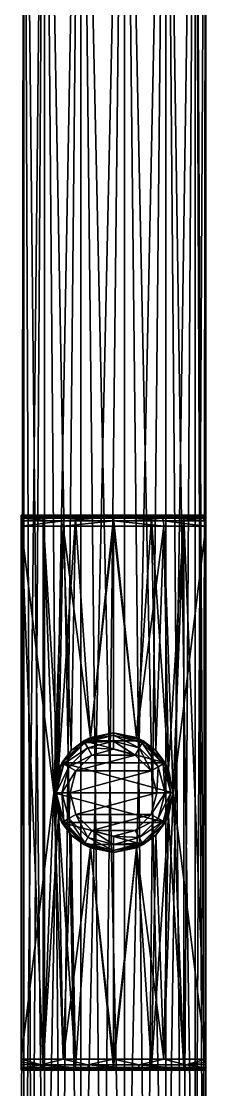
# Model space of a CAD drawing. Header units: millimetres. Extents: x -70 to 70, y -716 to 0.
# Drawn here: x -17 to 17, y -554.6 to -358.2 of the extents above; entities that cross this region are included whole.
import ezdxf

# ---------------------------------------------------------------- set-up
doc = ezdxf.new("R2010")
doc.units = ezdxf.units.MM

msp = doc.modelspace()

# ---------------------------------------------------------------- meshes
at = {"color": 67}
mesh = msp.add_polyface(dxfattribs=at)
corners = [(-6.03, -620, 15.9), (-12.72, -255, 11.27), (-12.72, -620, 11.27), (-16.51, -620, 4.07), (-16.51, -255, -4.07), (-16.51, -620, -4.07), (-12.72, -620, -11.27), (-6.03, -255, -15.9), (-6.03, -620, -15.9), (2.05, -620, -16.88), (2.05, -255, -16.88), (-12.72, -255, -11.27), (-16.51, -255, 4.07), (2.05, -620, 16.88), (-6.03, -255, 15.9), (-9.66, -620, -146.01), (-12.72, -255, -148.73), (-15.05, -620, -152.1), (-17, -620, -160), (-16.51, -255, -164.07), (-15.05, -620, -167.9), (-9.66, -620, -173.99), (-6.03, -255, -175.9), (-2.05, -620, -176.88), (-16.51, -255, -155.93), (-2.05, -620, -143.12), (-6.03, -255, -144.1), (-12.72, -255, -171.27), (-7.8, -507.76, -16.72), (-7.02, -550.5, -17.06), (-4.27, -510.14, -17.95), (-10.15, -504.25, -15.41), (-12.99, -550.5, -13.1), (-17, -550.5, -7.17), (-17, -449.5, -7.17), (0, -550.5, -18.45), (0, -511, -18.45), (-17, -550.58, -7.19), (-17, -550.66, -7.23), (-17, -550.77, -7.37), (-14.48, -550.75, -11.55), (-17, -550.9, -7.68), (-8.03, -550.75, -16.68), (-8.11, -550.93, -16.85), (0, -550.75, -18.52), (-7.78, -507.77, -21.59), (-4.25, -510.15, -22.55), (-9.3, -549, -20.98), (0, -549, -22.95), (0, -511, -22.95), (-17, -549, -15.42), (-11, -500, -20.14), (-4.56, -550.73, -21.47), (-11.27, -551, -17.66), (-12.9, -550.73, -17.76), (-13.33, -550, -18.35), (-4.72, -550, -22.19), (4.56, -550.73, -21.47), (3.94, -551, -20.58), (-17, -549.94, -15.06), (-17, -550.57, -14.25), (-17, -549.51, -15.32), (4.72, -550, -22.19), (-17, -551, -12.24), (-17, -551, -8.37), (-17, -449, -8.37), (-17, -449.43, -14.25), (-17, -449, -12.24), (-17, -449.1, -7.68)]
mesh.append_faces([[corners[k] for k in face] for face in [(50, 59, 66, 50)]], dxfattribs={"vtx0": -1, "vtx1": -1, "vtx2": -1, "vtx3": -1, "color": 67})
mesh.append_faces([[corners[k] for k in face] for face in [(9, 8, 10, 9), (6, 5, 11, 6), (29, 31, 32, 29), (64, 65, 63, 64), (60, 66, 59, 60)]], dxfattribs={"vtx0": -1, "vtx1": -1, "vtx3": -1, "color": 67})
mesh.append_faces([[corners[k] for k in face] for face in [(3, 4, 5, 3), (6, 7, 8, 6)]], dxfattribs={"vtx0": -1, "vtx2": -1, "vtx3": -1, "color": 67})
mesh.append_faces([[corners[k] for k in face] for face in [(0, 1, 2, 0), (18, 17, 24, 18), (15, 25, 26, 15), (30, 35, 36, 30), (47, 46, 48, 47), (50, 51, 47, 50), (52, 55, 56, 52), (60, 55, 54, 60)]], dxfattribs={"vtx0": -1, "vtx3": -1, "color": 67})
mesh.append_faces([[corners[k] for k in face] for face in [(60, 63, 67, 60), (64, 41, 68, 64)]], dxfattribs={"vtx1": -1, "vtx2": -1, "vtx3": -1, "color": 67})
mesh.append_faces([[corners[k] for k in face] for face in [(3, 2, 12, 3), (0, 13, 14, 0), (28, 31, 29, 28), (33, 32, 34, 33), (29, 35, 30, 29), (42, 43, 44, 42), (45, 46, 47, 45), (52, 56, 57, 52), (59, 55, 60, 59), (60, 54, 63, 60), (61, 59, 50, 61), (39, 38, 33, 39)]], dxfattribs={"vtx1": -1, "vtx3": -1, "color": 67})
mesh.append_faces([[corners[k] for k in face] for face in [(15, 16, 17, 15), (18, 19, 20, 18), (52, 54, 55, 52), (52, 57, 58, 52), (56, 62, 57, 56)]], dxfattribs={"vtx2": -1, "vtx3": -1, "color": 67})
mesh.append_faces([[corners[k] for k in face] for face in [(21, 22, 23, 21), (21, 20, 27, 21), (28, 29, 30, 28), (37, 38, 33, 37), (38, 39, 33, 38), (33, 39, 40, 33), (33, 40, 32, 33), (39, 41, 40, 39), (32, 42, 29, 32), (42, 32, 40, 42), (42, 44, 29, 42), (44, 35, 29, 44), (46, 49, 48, 46), (52, 53, 54, 52), (59, 61, 55, 59), (61, 50, 55, 61), (50, 47, 55, 50), (55, 47, 56, 55), (48, 62, 56, 48), (48, 56, 47, 48), (38, 37, 33, 38)]], dxfattribs={"vtx3": -1, "color": 67})
mesh = msp.add_polyface(dxfattribs=at)
corners = [(15.05, -255, 7.9), (17, -620), (17, -255), (2.05, -255, 16.88), (9.66, -620, 13.99), (9.66, -255, 13.99), (-12.72, -255, 11.27), (-6.03, -620, 15.9), (-6.03, -255, 15.9), (-16.51, -255, -4.07), (-16.51, -620, 4.07), (-16.51, -255, 4.07), (-6.03, -255, -15.9), (-12.72, -620, -11.27), (-12.72, -255, -11.27), (9.66, -255, -13.99), (2.05, -620, -16.88), (2.05, -255, -16.88), (15.05, -620, -7.9), (15.05, -255, -7.9), (9.66, -620, -13.99), (-6.03, -620, -15.9), (-16.51, -620, -4.07), (-12.72, -620, 11.27), (2.05, -620, 16.88), (15.05, -620, 7.9), (15.05, -255, -152.1), (16.51, -620, -155.93), (17, -255, -160), (2.05, -255, -143.12), (6.03, -620, -144.1), (9.66, -255, -146.01), (-12.72, -255, -148.73), (-9.66, -620, -146.01), (-6.03, -255, -144.1), (-16.51, -255, -164.07), (-17, -620, -160), (-16.51, -255, -155.93), (-6.03, -255, -175.9), (-9.66, -620, -173.99), (-12.72, -255, -171.27), (9.66, -255, -173.99), (6.03, -620, -175.9), (2.05, -255, -176.88), (16.51, -620, -164.07), (15.05, -255, -167.9), (-15.05, -620, -152.1), (-2.05, -620, -143.12), (12.72, -620, -148.73), (12.72, -620, -171.27), (-2.05, -620, -176.88), (-15.05, -620, -167.9), (-17, -449, -12.24), (-11.74, -449, -14.88), (-11.27, -449, -17.66), (4.18, -449, -18.48), (-3.94, -449, -20.58), (-4.18, -449, -18.48), (11.74, -449, -14.88), (11.27, -449, -17.66), (17, -449, -8.37), (17, -449, -12.24), (3.94, -449, -20.58)]
mesh.append_faces([[corners[k] for k in face] for face in [(0, 12, 5, 0), (14, 8, 12, 14), (8, 14, 6, 8), (9, 6, 14, 9), (15, 12, 19, 15), (26, 38, 31, 26), (40, 34, 38, 40), (34, 40, 32, 34), (35, 32, 40, 35), (41, 38, 45, 41), (52, 53, 54, 52), (55, 56, 57, 55), (58, 59, 55, 58), (57, 54, 53, 57)]], dxfattribs={"vtx0": -1, "vtx1": -1, "vtx3": -1, "color": 67})
mesh.append_faces([[corners[k] for k in face] for face in [(0, 1, 2, 0), (3, 4, 5, 3), (6, 7, 8, 6), (9, 10, 11, 9), (12, 13, 14, 12), (15, 16, 17, 15), (2, 18, 19, 2), (19, 20, 15, 19), (17, 21, 12, 17), (14, 22, 9, 14), (11, 23, 6, 11), (8, 24, 3, 8), (5, 25, 0, 5)]], dxfattribs={"vtx0": -1, "vtx3": -1, "color": 67})
mesh.append_faces([[corners[k] for k in face] for face in [(0, 2, 12, 0), (2, 19, 12, 2), (8, 3, 12, 8), (3, 5, 12, 3), (26, 28, 38, 26), (28, 45, 38, 28), (34, 29, 38, 34), (29, 31, 38, 29), (61, 59, 58, 61), (59, 62, 55, 59), (62, 56, 55, 62), (56, 54, 57, 56)]], dxfattribs={"vtx1": -1, "vtx2": -1, "vtx3": -1, "color": 67})
mesh.append_faces([[corners[k] for k in face] for face in [(17, 12, 15, 17), (11, 6, 9, 11), (43, 38, 41, 43), (37, 32, 35, 37), (60, 61, 58, 60)]], dxfattribs={"vtx1": -1, "vtx3": -1, "color": 67})
mesh.append_faces([[corners[k] for k in face] for face in [(26, 27, 28, 26), (29, 30, 31, 29), (32, 33, 34, 32), (35, 36, 37, 35), (38, 39, 40, 38), (41, 42, 43, 41), (28, 44, 45, 28), (37, 46, 32, 37), (34, 47, 29, 34), (31, 48, 26, 31), (45, 49, 41, 45), (43, 50, 38, 43), (40, 51, 35, 40)]], dxfattribs={"vtx3": -1, "color": 67})
mesh = msp.add_polyface(dxfattribs=at)
corners = [(17, -620), (15.05, -255, 7.9), (15.05, -620, 7.9), (9.66, -620, 13.99), (2.05, -255, 16.88), (2.05, -620, 16.88), (2.05, -620, -16.88), (9.66, -255, -13.99), (9.66, -620, -13.99), (15.05, -620, -7.9), (17, -255), (15.05, -255, -7.9), (9.66, -255, 13.99), (16.51, -620, -155.93), (15.05, -255, -152.1), (12.72, -620, -148.73), (6.03, -620, -144.1), (2.05, -255, -143.12), (-2.05, -620, -143.12), (6.03, -620, -175.9), (9.66, -255, -173.99), (12.72, -620, -171.27), (9.66, -255, -146.01), (16.51, -620, -164.07), (17, -255, -160), (15.05, -255, -167.9), (-2.05, -620, -176.88), (2.05, -255, -176.88), (17, -550.58, -7.19), (17, -550.66, -7.23), (17, -550.5, -7.17), (17, -550.77, -7.37), (17, -449.1, -7.68), (17, -550.9, -7.68), (17, -551, -8.37), (17, -449, -8.37), (17, -550.57, -14.25), (17, -449.43, -14.25), (17, -551, -12.24), (17, -549.94, -15.06), (17, -451, -15.42), (17, -549.51, -15.32), (17, -549, -15.42), (17, -449, -12.24), (7.8, -507.76, -16.72), (7.02, -550.5, -17.06), (10.15, -504.25, -15.41), (4.27, -510.14, -17.95), (0, -550.5, -18.45), (0, -511, -18.45), (12.99, -550.5, -13.1), (11, -500, -14.81), (0, -550.93, -18.7), (8.03, -550.75, -16.68), (0, -550.75, -18.52), (14.48, -550.75, -11.55), (8.11, -550.93, -16.85), (7.78, -507.77, -21.59), (9.3, -549, -20.98), (4.25, -510.15, -22.55), (10.15, -504.24, -20.58), (11, -500, -20.14), (0, -549, -22.95), (0, -511, -22.95), (13.33, -550, -18.35), (4.72, -550, -22.19), (12.9, -550.73, -17.76), (11.27, -551, -17.66), (4.56, -550.73, -21.47)]
mesh.append_faces([[corners[k] for k in face] for face in [(30, 31, 32, 30)]], dxfattribs={"vtx0": -1, "vtx1": -1, "vtx2": -1, "vtx3": -1, "color": 67})
mesh.append_faces([[corners[k] for k in face] for face in [(0, 9, 10, 0), (9, 8, 11, 9), (36, 37, 38, 36), (39, 40, 36, 39), (38, 43, 34, 38), (33, 32, 31, 33)]], dxfattribs={"vtx0": -1, "vtx1": -1, "vtx3": -1, "color": 67})
mesh.append_faces([[corners[k] for k in face] for face in [(6, 7, 8, 6), (50, 51, 46, 50)]], dxfattribs={"vtx0": -1, "vtx2": -1, "vtx3": -1, "color": 67})
mesh.append_faces([[corners[k] for k in face] for face in [(0, 1, 2, 0), (3, 4, 5, 3), (16, 15, 22, 16), (13, 23, 24, 13), (23, 21, 25, 23), (52, 53, 54, 52), (38, 66, 36, 38), (66, 65, 64, 66)]], dxfattribs={"vtx0": -1, "vtx3": -1, "color": 67})
mesh.append_faces([[corners[k] for k in face] for face in [(29, 31, 30, 29), (33, 34, 35, 33), (42, 40, 39, 42), (45, 50, 46, 45)]], dxfattribs={"vtx1": -1, "vtx2": -1, "vtx3": -1, "color": 67})
mesh.append_faces([[corners[k] for k in face] for face in [(3, 2, 12, 3), (41, 42, 39, 41), (44, 45, 46, 44), (45, 47, 48, 45), (29, 55, 33, 29), (53, 56, 55, 53), (57, 58, 59, 57), (57, 60, 58, 57), (66, 64, 36, 66), (39, 36, 64, 39)]], dxfattribs={"vtx1": -1, "vtx3": -1, "color": 67})
mesh.append_faces([[corners[k] for k in face] for face in [(13, 14, 15, 13), (16, 17, 18, 16), (47, 49, 48, 47), (42, 58, 61, 42), (58, 62, 59, 58), (66, 68, 65, 66)]], dxfattribs={"vtx2": -1, "vtx3": -1, "color": 67})
mesh.append_faces([[corners[k] for k in face] for face in [(19, 20, 21, 19), (19, 26, 27, 19), (28, 29, 30, 28), (44, 47, 45, 44), (31, 29, 33, 31), (28, 30, 29, 28), (29, 30, 55, 29), (45, 53, 50, 45), (53, 45, 54, 53), (45, 48, 54, 45), (53, 55, 50, 53), (30, 50, 55, 30), (62, 63, 59, 62), (58, 42, 64, 58), (58, 64, 65, 58), (58, 65, 62, 58), (42, 41, 64, 42), (41, 39, 64, 41), (66, 67, 68, 66)]], dxfattribs={"vtx3": -1, "color": 67})
mesh = msp.add_polyface(dxfattribs=at)
corners = [(17, -449.1, -7.68), (17, -550.9, -7.68), (17, -449, -8.37), (17, -449.23, -7.37), (17, -550.5, -7.17), (17, -551, -8.37), (17, -449, -12.24), (17, -450.49, -15.32), (17, -450.06, -15.06), (17, -451, -15.42), (17, -550.57, -14.25), (17, -449.43, -14.25), (17, -551, -12.24), (-12.99, -449.5, -13.1), (-10.15, -495.75, -15.41), (-7.02, -449.5, -17.06), (0, -489, -18.45), (0, -449.5, -18.45), (-4.27, -489.86, -17.95), (4.27, -489.86, -17.95), (7.02, -449.5, -17.06), (7.8, -492.24, -16.72), (12.99, -449.5, -13.1), (17, -449.5, -7.17), (10.15, -495.75, -15.41), (-17, -449.5, -7.17), (-12.99, -550.5, -13.1), (-7.8, -492.24, -16.72), (-17, -450.49, -15.32), (-16.82, -450, -15.22), (-17, -451, -15.42), (-17, -450.06, -15.06), (-17, -449.43, -14.25), (-16.29, -449.27, -14.71), (-8.92, -449.27, -20.06), (-9.2, -450, -20.73), (0, -449.27, -21.95), (8.92, -449.27, -20.06), (16.31, -449.27, -14.69), (16.85, -450, -15.18), (9.2, -450, -20.73), (0, -451, -22.95), (0, -450, -22.68), (9.3, -451, -20.98), (-9.3, -451, -20.98), (7.78, -492.23, -21.59), (4.25, -489.85, -22.55), (0, -489, -22.95), (-4.25, -489.85, -22.55), (11, -500, -20.14), (-11, -500, -20.14), (-17, -449.23, -7.37), (-17, -550.9, -7.68), (-17, -449, -8.37), (-17, -551, -8.37), (-17, -449.1, -7.68), (-17, -550.57, -14.25), (-17, -449, -12.24), (-17, -549, -15.42), (-17, -551, -12.24)]
mesh.append_faces([[corners[k] for k in face] for face in [(9, 8, 10, 9), (25, 51, 52, 25)]], dxfattribs={"vtx0": -1, "vtx1": -1, "vtx2": -1, "vtx3": -1, "color": 67})
mesh.append_faces([[corners[k] for k in face] for face in [(0, 1, 2, 0), (3, 4, 0, 3), (2, 5, 6, 2), (11, 10, 8, 11), (13, 14, 15, 13), (53, 54, 55, 53), (32, 56, 57, 32), (31, 58, 32, 31), (57, 59, 53, 57), (55, 52, 51, 55)]], dxfattribs={"vtx0": -1, "vtx1": -1, "vtx3": -1, "color": 67})
mesh.append_faces([[corners[k] for k in face] for face in [(17, 19, 20, 17), (22, 4, 23, 22), (25, 26, 13, 25), (29, 34, 35, 29), (37, 39, 40, 37), (42, 44, 35, 42), (30, 35, 44, 30), (43, 46, 41, 43), (50, 30, 44, 50)]], dxfattribs={"vtx0": -1, "vtx3": -1, "color": 67})
mesh.append_faces([[corners[k] for k in face] for face in [(11, 6, 12, 11), (22, 20, 24, 22), (30, 58, 31, 30)]], dxfattribs={"vtx1": -1, "vtx2": -1, "vtx3": -1, "color": 67})
mesh.append_faces([[corners[k] for k in face] for face in [(7, 8, 9, 7), (16, 17, 18, 16), (16, 19, 17, 16), (29, 35, 30, 29), (34, 36, 35, 34), (39, 9, 40, 39), (41, 42, 43, 41), (41, 44, 42, 41), (42, 35, 36, 42), (42, 36, 40, 42), (43, 40, 9, 43), (45, 46, 43, 45), (43, 9, 49, 43), (28, 30, 31, 28)]], dxfattribs={"vtx1": -1, "vtx3": -1, "color": 67})
mesh.append_faces([[corners[k] for k in face] for face in [(17, 15, 18, 17), (20, 21, 24, 20), (29, 33, 34, 29), (37, 38, 39, 37), (42, 40, 43, 42), (44, 41, 48, 44)]], dxfattribs={"vtx2": -1, "vtx3": -1, "color": 67})
mesh.append_faces([[corners[k] for k in face] for face in [(19, 21, 20, 19), (15, 27, 18, 15), (28, 29, 30, 28), (28, 31, 29, 28), (31, 32, 29, 31), (29, 32, 33, 29), (8, 39, 11, 8), (8, 7, 39, 8), (7, 9, 39, 7), (11, 39, 38, 11), (46, 47, 41, 46), (48, 41, 47, 48)]], dxfattribs={"vtx3": -1, "color": 67})
mesh = msp.add_polyface(dxfattribs=at)
corners = [(17, -449.42, -7.19), (17, -449.34, -7.23), (17, -449.5, -7.17), (17, -449.23, -7.37), (14.48, -449.25, -11.55), (12.99, -449.5, -13.1), (17, -449.1, -7.68), (11.74, -449, -14.88), (14.62, -449.07, -11.66), (17, -449, -8.37), (8.11, -449.07, -16.85), (8.03, -449.25, -16.68), (-4.18, -449, -18.48), (0, -449.07, -18.7), (4.18, -449, -18.48), (-8.11, -449.07, -16.85), (-8.03, -449.25, -16.68), (0, -449.25, -18.52), (-17, -449, -8.37), (-14.62, -449.07, -11.66), (-11.74, -449, -14.88), (-17, -449.1, -7.68), (-17, -449.23, -7.37), (-17, -449.34, -7.23), (-17, -449.42, -7.19), (-17, -449.5, -7.17), (-14.48, -449.25, -11.55), (-7.02, -449.5, -17.06), (-12.99, -449.5, -13.1), (0, -449.5, -18.45), (7.02, -449.5, -17.06), (-17, -449.43, -14.25), (-17, -449, -12.24), (-16.29, -449.27, -14.71), (-3.94, -449, -20.58), (-8.92, -449.27, -20.06), (-11.27, -449, -17.66), (0, -449.27, -21.95), (11.27, -449, -17.66), (8.92, -449.27, -20.06), (3.94, -449, -20.58), (16.31, -449.27, -14.69), (9.2, -450, -20.73), (17, -449, -12.24), (17, -449.43, -14.25)]
mesh.append_faces([[corners[k] for k in face] for face in [(8, 11, 4, 8), (13, 16, 17, 13), (21, 26, 19, 21)]], dxfattribs={"vtx0": -1, "vtx3": -1, "color": 67})
mesh.append_faces([[corners[k] for k in face] for face in [(13, 17, 10, 13), (23, 26, 21, 23), (16, 15, 26, 16), (0, 2, 1, 0), (39, 42, 37, 39), (18, 20, 32, 18), (24, 23, 25, 24), (23, 22, 25, 23)]], dxfattribs={"vtx1": -1, "vtx3": -1, "color": 67})
mesh.append_faces([[corners[k] for k in face] for face in [(8, 10, 11, 8), (13, 15, 16, 13), (17, 11, 10, 17), (15, 19, 26, 15)]], dxfattribs={"vtx2": -1, "vtx3": -1, "color": 67})
mesh.append_faces([[corners[k] for k in face] for face in [(0, 1, 2, 0), (1, 3, 2, 1), (2, 3, 4, 2), (2, 4, 5, 2), (3, 6, 4, 3), (7, 8, 9, 7), (8, 7, 10, 8), (8, 4, 9, 8), (12, 13, 14, 12), (13, 12, 15, 13), (13, 10, 14, 13), (18, 19, 20, 18), (18, 21, 19, 18), (22, 23, 21, 22), (24, 25, 23, 24), (23, 25, 26, 23), (27, 16, 28, 27), (16, 27, 17, 16), (27, 29, 17, 27), (5, 11, 30, 5), (11, 5, 4, 11), (6, 9, 4, 6), (30, 11, 17, 30), (30, 17, 29, 30), (14, 10, 7, 14), (16, 26, 28, 16), (20, 19, 15, 20), (20, 15, 12, 20), (25, 28, 26, 25), (1, 2, 3, 1), (31, 32, 33, 31), (34, 35, 36, 34), (35, 34, 37, 35), (38, 39, 40, 38), (39, 38, 41, 39), (39, 37, 40, 39), (38, 43, 41, 38), (32, 36, 33, 32), (36, 35, 33, 36), (40, 37, 34, 40), (44, 41, 43, 44)]], dxfattribs={"vtx3": -1, "color": 67})
mesh = msp.add_polyface(dxfattribs=at)
corners = [(-11, -500, -85.17), (-10.15, -495.76, -20.58), (-9.53, -494.5, -85.17), (-9.53, -505.5, -85.17), (-10.15, -504.24, -20.58), (-7.78, -507.77, -21.59), (0, -511, -85.17), (-4.25, -510.15, -22.55), (-5.5, -509.53, -85.17), (-11, -500, -20.14), (-7.78, -492.23, -21.59), (-5.5, -509.53), (-4.27, -510.14, -17.95), (0, -511), (-7.8, -507.76, -16.72), (-11, -500), (-10.15, -504.25, -15.41), (-9.53, -505.5), (-9.53, -494.5), (-10.15, -495.75, -15.41), (-11, -500, -14.81), (0, -511, -18.45), (0, -510.6, -86.67), (-5.3, -509.18, -86.67), (-4.75, -508.23, -87.77), (0, -509.5, -87.77), (-9.18, -505.3, -86.67), (-10.6, -500, -86.67), (-9.5, -500, -87.77), (-8.23, -504.75, -87.77), (-9.18, -494.7, -86.67), (-8.23, -495.25, -87.77), (-6.93, -496, -88.17), (-4, -493.07, -88.17), (-6.93, -504, -88.17), (-8, -500, -88.17), (-4, -506.93, -88.17), (6.93, -504, -88.17), (8, -500, -88.17), (6.93, -496, -88.17), (11, -500), (5.5, -509.53), (9.53, -505.5), (-12.99, -449.5, -13.1), (-12.99, -550.5, -13.1), (-9.3, -549, -20.98), (-17, -549, -15.42), (-17, -451, -15.42), (-17, -449.5, -7.17), (-17, -550.9, -7.68), (-17, -550.77, -7.37), (-17, -550.5, -7.17)]
mesh.append_faces([[corners[k] for k in face] for face in [(34, 37, 36, 34), (32, 39, 35, 32), (11, 41, 17, 11), (17, 42, 15, 17), (20, 44, 16, 20), (48, 50, 51, 48)]], dxfattribs={"vtx0": -1, "vtx1": -1, "vtx3": -1, "color": 67})
mesh.append_faces([[corners[k] for k in face] for face in [(20, 43, 44, 20), (48, 49, 50, 48)]], dxfattribs={"vtx0": -1, "vtx2": -1, "vtx3": -1, "color": 67})
mesh.append_faces([[corners[k] for k in face] for face in [(0, 1, 2, 0), (6, 7, 8, 6), (15, 16, 17, 15), (22, 24, 25, 22), (26, 28, 29, 26), (36, 25, 24, 36), (35, 29, 28, 35), (4, 45, 9, 4)]], dxfattribs={"vtx0": -1, "vtx3": -1, "color": 67})
mesh.append_faces([[corners[k] for k in face] for face in [(34, 35, 38, 34), (18, 15, 40, 18), (46, 47, 9, 46)]], dxfattribs={"vtx1": -1, "vtx2": -1, "vtx3": -1, "color": 67})
mesh.append_faces([[corners[k] for k in face] for face in [(3, 4, 0, 3), (11, 12, 13, 11), (18, 19, 15, 18), (22, 6, 23, 22), (3, 26, 8, 3), (26, 3, 27, 26), (26, 29, 23, 26), (2, 30, 0, 2), (30, 31, 27, 30), (32, 31, 33, 32), (31, 32, 28, 31), (34, 29, 35, 34), (29, 34, 24, 29), (8, 23, 6, 8), (0, 27, 3, 0)]], dxfattribs={"vtx1": -1, "vtx3": -1, "color": 67})
mesh.append_faces([[corners[k] for k in face] for face in [(4, 9, 0, 4), (0, 9, 1, 0), (19, 20, 15, 19), (12, 21, 13, 12), (15, 20, 16, 15), (22, 23, 24, 22), (26, 27, 28, 26), (26, 23, 8, 26), (30, 27, 0, 30), (31, 28, 27, 31), (29, 24, 23, 29), (34, 36, 24, 34), (32, 35, 28, 32), (11, 13, 41, 11), (4, 5, 45, 4)]], dxfattribs={"vtx2": -1, "vtx3": -1, "color": 67})
mesh.append_faces([[corners[k] for k in face] for face in [(4, 3, 5, 4), (1, 10, 2, 1), (7, 5, 8, 7), (8, 5, 3, 8), (12, 11, 14, 12), (16, 14, 17, 16), (17, 14, 11, 17)]], dxfattribs={"vtx3": -1, "color": 67})
mesh = msp.add_polyface(dxfattribs=at)
corners = [(0, -489, -85.17), (4.25, -489.85, -22.55), (5.5, -490.47, -85.17), (-5.5, -490.47, -85.17), (-4.25, -489.85, -22.55), (-7.78, -492.23, -21.59), (-9.53, -494.5, -85.17), (0, -489, -22.95), (7.78, -492.23, -21.59), (9.53, -494.5, -85.17), (-10.15, -495.75, -15.41), (-9.53, -494.5), (-7.8, -492.24, -16.72), (0, -489), (-4.27, -489.86, -17.95), (-5.5, -490.47), (5.5, -490.47), (4.27, -489.86, -17.95), (7.8, -492.24, -16.72), (10.15, -495.75, -15.41), (9.53, -494.5), (0, -489, -18.45), (-9.18, -494.7, -86.67), (-5.3, -490.82, -86.67), (-4.75, -491.77, -87.77), (-8.23, -495.25, -87.77), (0, -489.4, -86.67), (5.3, -490.82, -86.67), (4.75, -491.77, -87.77), (0, -490.5, -87.77), (9.18, -494.7, -86.67), (8.23, -495.25, -87.77), (0, -492, -88.17), (4, -493.07, -88.17), (-4, -493.07, -88.17), (6.93, -496, -88.17), (-6.93, -496, -88.17), (-12.99, -449.5, -13.1), (-11, -500, -14.81), (-7.02, -449.5, -17.06), (11, -500, -14.81), (12.99, -449.5, -13.1), (12.99, -550.5, -13.1), (10.15, -495.76, -20.58), (9.3, -451, -20.98), (11, -500, -20.14), (-9.3, -451, -20.98), (-10.15, -495.76, -20.58), (-11, -500, -20.14), (17, -451, -15.42), (17, -549, -15.42)]
mesh.append_faces([[corners[k] for k in face] for face in [(34, 33, 36, 34), (11, 20, 15, 11), (16, 15, 20, 16), (10, 37, 38, 10), (40, 41, 19, 40), (41, 40, 42, 41)]], dxfattribs={"vtx0": -1, "vtx1": -1, "vtx3": -1, "color": 67})
mesh.append_faces([[corners[k] for k in face] for face in [(0, 1, 2, 0), (13, 14, 15, 13), (22, 24, 25, 22), (26, 28, 29, 26), (34, 25, 24, 34), (33, 29, 28, 33), (43, 44, 45, 43)]], dxfattribs={"vtx0": -1, "vtx3": -1, "color": 67})
mesh.append_faces([[corners[k] for k in face] for face in [(33, 35, 36, 33), (49, 50, 45, 49)]], dxfattribs={"vtx1": -1, "vtx2": -1, "vtx3": -1, "color": 67})
mesh.append_faces([[corners[k] for k in face] for face in [(3, 4, 0, 3), (7, 1, 0, 7), (16, 17, 13, 16), (21, 14, 13, 21), (22, 6, 23, 22), (0, 26, 3, 0), (26, 0, 27, 26), (26, 29, 23, 26), (9, 30, 2, 9), (30, 31, 27, 30), (32, 29, 33, 32), (29, 32, 24, 29), (3, 23, 6, 3), (2, 27, 0, 2), (13, 15, 16, 13), (5, 46, 4, 5), (5, 47, 46, 5)]], dxfattribs={"vtx1": -1, "vtx3": -1, "color": 67})
mesh.append_faces([[corners[k] for k in face] for face in [(4, 7, 0, 4), (17, 21, 13, 17), (22, 23, 24, 22), (26, 27, 28, 26), (26, 23, 3, 26), (30, 27, 2, 30), (31, 28, 27, 31), (29, 24, 23, 29), (32, 34, 24, 32), (35, 33, 28, 35), (34, 32, 33, 34), (10, 12, 39, 10), (43, 8, 44, 43), (47, 48, 46, 47)]], dxfattribs={"vtx2": -1, "vtx3": -1, "color": 67})
mesh.append_faces([[corners[k] for k in face] for face in [(4, 3, 5, 4), (6, 5, 3, 6), (1, 8, 2, 1), (2, 8, 9, 2), (10, 11, 12, 10), (17, 16, 18, 17), (19, 18, 20, 19), (20, 18, 16, 20), (14, 12, 15, 14), (15, 12, 11, 15)]], dxfattribs={"vtx3": -1, "color": 67})
mesh = msp.add_polyface(dxfattribs=at)
corners = [(9.53, -494.5, -85.17), (10.15, -495.76, -20.58), (11, -500, -85.17), (7.78, -492.23, -21.59), (5.5, -509.53, -85.17), (4.25, -510.15, -22.55), (0, -511, -85.17), (7.78, -507.77, -21.59), (10.15, -504.24, -20.58), (9.53, -505.5, -85.17), (11, -500, -20.14), (0, -511, -22.95), (-4.25, -510.15, -22.55), (9.53, -505.5), (10.15, -504.25, -15.41), (11, -500), (7.8, -507.76, -16.72), (0, -511), (4.27, -510.14, -17.95), (5.5, -509.53), (10.15, -495.75, -15.41), (9.53, -494.5), (0, -511, -18.45), (11, -500, -14.81), (9.18, -505.3, -86.67), (5.3, -509.18, -86.67), (4.75, -508.23, -87.77), (8.23, -504.75, -87.77), (10.6, -500, -86.67), (0, -510.6, -86.67), (0, -509.5, -87.77), (9.18, -494.7, -86.67), (9.5, -500, -87.77), (8.23, -495.25, -87.77), (6.93, -496, -88.17), (8, -500, -88.17), (4.75, -491.77, -87.77), (0, -508, -88.17), (-4, -506.93, -88.17), (6.93, -504, -88.17), (4, -506.93, -88.17), (-6.93, -504, -88.17), (-8, -500, -88.17), (-9.53, -494.5), (-11, -500), (-9.53, -505.5), (17, -550.5, -7.17), (17, -449.23, -7.37), (17, -449.5, -7.17), (12.99, -449.5, -13.1), (12.99, -550.5, -13.1), (9.3, -549, -20.98)]
mesh.append_faces([[corners[k] for k in face] for face in [(39, 41, 35, 39), (40, 38, 39, 40), (35, 42, 34, 35), (21, 43, 15, 21), (15, 44, 13, 15), (46, 47, 48, 46)]], dxfattribs={"vtx0": -1, "vtx1": -1, "vtx3": -1, "color": 67})
mesh.append_faces([[corners[k] for k in face] for face in [(2, 8, 9, 2), (17, 18, 19, 17), (15, 20, 21, 15), (24, 26, 27, 24), (31, 32, 33, 31), (40, 27, 26, 40)]], dxfattribs={"vtx0": -1, "vtx3": -1, "color": 67})
mesh.append_faces([[corners[k] for k in face] for face in [(19, 13, 45, 19)]], dxfattribs={"vtx1": -1, "vtx2": -1, "vtx3": -1, "color": 67})
mesh.append_faces([[corners[k] for k in face] for face in [(0, 1, 2, 0), (4, 5, 6, 4), (10, 8, 2, 10), (11, 12, 6, 11), (13, 14, 15, 13), (22, 18, 17, 22), (23, 20, 15, 23), (9, 24, 2, 9), (24, 9, 25, 24), (24, 27, 28, 24), (6, 29, 4, 6), (29, 30, 25, 29), (31, 0, 28, 31), (34, 33, 35, 34), (33, 34, 36, 33), (37, 30, 38, 37), (30, 37, 26, 30), (39, 27, 40, 39), (27, 39, 32, 27), (2, 28, 0, 2), (32, 35, 33, 32), (4, 25, 9, 4), (37, 38, 40, 37)]], dxfattribs={"vtx1": -1, "vtx3": -1, "color": 67})
mesh.append_faces([[corners[k] for k in face] for face in [(1, 10, 2, 1), (5, 11, 6, 5), (14, 23, 15, 14), (24, 25, 26, 24), (24, 28, 2, 24), (29, 25, 4, 29), (31, 28, 32, 31), (30, 26, 25, 30), (27, 32, 28, 27), (39, 35, 32, 39), (37, 40, 26, 37), (49, 50, 46, 49), (8, 10, 51, 8)]], dxfattribs={"vtx2": -1, "vtx3": -1, "color": 67})
mesh.append_faces([[corners[k] for k in face] for face in [(1, 0, 3, 1), (5, 4, 7, 5), (8, 7, 9, 8), (9, 7, 4, 9), (14, 13, 16, 14), (18, 16, 19, 18), (19, 16, 13, 19)]], dxfattribs={"vtx3": -1, "color": 67})
mesh = msp.add_polyface(dxfattribs=at)
corners = [(15.05, -620, 7.9), (16.88, -627.89, -2.45), (17, -620), (2.05, -620, 16.88), (11.27, -629.38, 12.25), (9.66, -620, 13.99), (-12.72, -620, 11.27), (-4.07, -629.76, 16.01), (-6.03, -620, 15.9), (-16.51, -620, -4.07), (-15.9, -628.7, 5.59), (-16.51, -620, 4.07), (-6.03, -620, -15.9), (-13.99, -627.12, -10.02), (-12.72, -620, -11.27), (9.66, -620, -13.99), (0, -626.37, -17.32), (2.05, -620, -16.88), (13.99, -627.12, -10.02), (15.05, -620, -7.9), (-15.05, -620, -167.9), (-16.88, -635.69, -156.36), (-17, -620, -160), (16.51, -620, -155.93), (15.9, -637.32, -164.27), (16.51, -620, -164.07), (6.03, -620, -144.1), (13.99, -634.16, -148.9), (12.72, -620, -148.73), (-9.66, -620, -146.01), (0, -632.68, -141.71), (-2.05, -620, -143.12), (-13.99, -634.16, -148.9), (-15.05, -620, -152.1), (7.9, -633.07, -143.62), (-7.9, -626.57, -15.39), (-16.88, -627.89, -2.45), (-11.27, -629.38, 12.25), (4.07, -629.76, 16.01), (15.9, -628.7, 5.59), (7.9, -626.57, -15.39), (16.88, -635.69, -156.36), (12.72, -620, -171.27), (11.27, -638.67, -170.83), (-9.66, -620, -173.99), (-15.9, -637.32, -164.27), (-7.9, -633.07, -143.62), (-11.74, -551, -14.88), (-14.62, -550.93, -11.66), (-17, -551, -8.37), (-8.11, -550.93, -16.85), (-8.03, -550.75, -16.68), (-14.48, -550.75, -11.55), (4.18, -551, -18.48), (0, -550.93, -18.7), (-4.18, -551, -18.48), (8.11, -550.93, -16.85), (8.03, -550.75, -16.68), (0, -550.75, -18.52), (17, -551, -8.37), (14.62, -550.93, -11.66), (11.74, -551, -14.88), (17, -550.9, -7.68), (-17, -550.9, -7.68), (14.48, -550.75, -11.55), (17, -551, -12.24), (11.27, -551, -17.66), (12.9, -550.73, -17.76), (-3.94, -551, -20.58), (-4.56, -550.73, -21.47), (3.94, -551, -20.58), (-11.27, -551, -17.66), (-17, -551, -12.24), (-12.9, -550.73, -17.76), (4.56, -550.73, -21.47)]
mesh.append_faces([[corners[k] for k in face] for face in [(65, 61, 66, 65), (55, 70, 53, 55), (47, 71, 55, 47), (53, 66, 61, 53)]], dxfattribs={"vtx0": -1, "vtx1": -1, "vtx3": -1, "color": 67})
mesh.append_faces([[corners[k] for k in face] for face in [(26, 31, 34, 26), (12, 17, 35, 12), (9, 14, 36, 9), (15, 19, 40, 15), (23, 28, 41, 23), (42, 25, 43, 42), (29, 33, 46, 29), (48, 51, 52, 48), (62, 64, 60, 62)]], dxfattribs={"vtx0": -1, "vtx3": -1, "color": 67})
mesh.append_faces([[corners[k] for k in face] for face in [(72, 71, 47, 72), (71, 68, 55, 71), (68, 70, 55, 68), (70, 66, 53, 70)]], dxfattribs={"vtx1": -1, "vtx2": -1, "vtx3": -1, "color": 67})
mesh.append_faces([[corners[k] for k in face] for face in [(19, 18, 40, 19), (54, 58, 50, 54), (68, 69, 70, 68), (71, 72, 73, 71), (59, 61, 65, 59), (49, 72, 47, 49)]], dxfattribs={"vtx1": -1, "vtx3": -1, "color": 67})
mesh.append_faces([[corners[k] for k in face] for face in [(9, 10, 11, 9), (12, 13, 14, 12), (15, 16, 17, 15), (2, 18, 19, 2), (20, 21, 22, 20), (23, 24, 25, 23), (26, 27, 28, 26), (29, 30, 31, 29), (22, 32, 33, 22), (48, 50, 51, 48), (54, 56, 57, 54), (56, 60, 64, 56), (65, 66, 67, 65)]], dxfattribs={"vtx2": -1, "vtx3": -1, "color": 67})
mesh.append_faces([[corners[k] for k in face] for face in [(0, 1, 2, 0), (3, 4, 5, 3), (6, 7, 8, 6), (6, 11, 37, 6), (3, 8, 38, 3), (0, 5, 39, 0), (20, 44, 45, 20), (47, 48, 49, 47), (48, 47, 50, 48), (48, 52, 49, 48), (53, 54, 55, 53), (54, 53, 56, 54), (54, 50, 55, 54), (59, 60, 61, 59), (59, 62, 60, 59), (63, 49, 52, 63), (55, 50, 47, 55), (61, 60, 56, 61), (61, 56, 53, 61), (68, 71, 69, 68), (70, 74, 66, 70)]], dxfattribs={"vtx3": -1, "color": 67})

doc.saveas('drawing.dxf')
